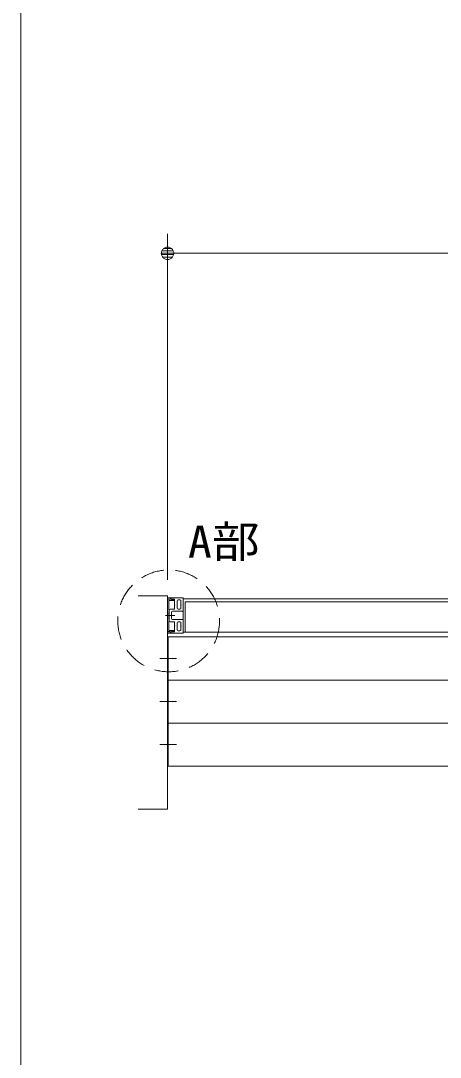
# Model space of a CAD drawing. Units: millimetres, scale not verified. Extents: x -6062 to 6062, y -3045 to 3045.
# Drawn here: x -5788 to -5359, y 948 to 2008 of the extents above; entities that cross this region are included whole.
import ezdxf
from ezdxf.enums import TextEntityAlignment as Align

# ---------------------------------------------------------------- set-up
doc = ezdxf.new("R2010")
doc.units = ezdxf.units.MM
doc.header["$LTSCALE"] = 20
doc.linetypes.add('DASHED1', pattern=[1.8, 1.2, -0.6])
for name, color, linetype, lineweight in [('0-0_1図面枠', 7, 'Continuous', 9), ('0-1_2寸法-1', 7, 'Continuous', 9), ('0-2_0', 7, 'Continuous', 9), ('0-3_2寸法-3', 7, 'Continuous', 9), ('0-4_3一般', 7, 'Continuous', 9)]:
    doc.layers.add(name, color=color, linetype=linetype, lineweight=lineweight)
doc.styles.add('ＭＳ ゴシック', font='')
doc.styles.get('ＭＳ ゴシック').set_extended_font_data('MS Gothic')

# ---------------------------------------------------------------- blocks, each defined once
blk = doc.blocks.new('_Dot')
at = {"layer": '0-2_0'}
for p, q in [((-10, 0), (-20, 0)), ((9.78, 2), (-9.78, 2)), ((7.99, 6), (-7.99, 6)), ((9.16, -3.98), (-9.16, -3.98)), ((6, -7.98), (-6, -7.98))]:
    blk.add_line(p, q, dxfattribs=at)
for points in [[(10, 0), (9.92, 1.25), (9.69, 2.49), (9.3, 3.68), (8.76, 4.82), (8.09, 5.88), (7.29, 6.85), (6.37, 7.71), (5.36, 8.44), (4.26, 9.05), (3.09, 9.51), (1.87, 9.82), (0.63, 9.98), (-0.63, 9.98), (-1.87, 9.82), (-3.09, 9.51), (-4.26, 9.05), (-5.36, 8.44), (-6.37, 7.71), (-7.29, 6.85), (-8.09, 5.88), (-8.76, 4.82), (-9.3, 3.68), (-9.69, 2.49), (-9.92, 1.25), (-10, 0), (0, 0)], [(-10, 0), (-9.92, -1.25), (-9.69, -2.49), (-9.3, -3.68), (-8.76, -4.82), (-8.09, -5.88), (-7.29, -6.85), (-6.37, -7.71), (-5.36, -8.44), (-4.26, -9.05), (-3.09, -9.51), (-1.87, -9.82), (-0.63, -9.98), (0.63, -9.98), (1.87, -9.82), (3.09, -9.51), (4.26, -9.05), (5.36, -8.44), (6.37, -7.71), (7.29, -6.85), (8.09, -5.88), (8.76, -4.82), (9.3, -3.68), (9.69, -2.49), (9.92, -1.25), (10, 0), (0, 0)]]:
    blk.add_lwpolyline(points, close=True, dxfattribs=at)
blk = doc.blocks.new('グループ-153')
at = {"layer": '0-4_3一般'}
blk.add_lwpolyline([(-77600, 24040), (-77000, 24040), (-77000, 28400), (-77600, 28400)], dxfattribs=at)
blk = doc.blocks.new('グループ-154')
at = {"layer": '0-4_3一般'}
for p, q in [((-77000, 28330.9), (-77000, 28350.9)), ((-76951, 28330.9), (-77000, 28330.9)), ((-76684, 28356.9), (-76994, 28356.9)), ((-76976, 28106.9), (-76976, 28296.9)), ((-76970, 28302.9), (-76868, 28302.9)), ((-76866, 28330.9), (-76923.4, 28330.9)), ((-76866.8, 28315.8), (-76900.1, 28322.5)), ((-76862, 28308.9), (-76862, 28310)), ((-76860, 28324.9), (-76860, 28219.9)), ((-76854, 28213.9), (-76860, 28219.9)), ((-76860, 28207.9), (-76854, 28213.9)), ((-76860, 28207.9), (-76860, 28131.9)), ((-76804, 28292.9), (-76804, 28145.9)), ((-76784, 28312.9), (-76746, 28312.9)), ((-76726, 28292.9), (-76726, 28219.9)), ((-76720, 28213.9), (-76726, 28219.9)), ((-76726, 28207.9), (-76720, 28213.9)), ((-76726, 28207.9), (-76726, 28145.9)), ((-76682, 28080.9), (-76682, 28348.9)), ((-76680, 28352.3), (-76680, 28352.9)), ((-76920.4, 27996.9), (-77040.4, 27996.9)), ((-76854, 27996.9), (-77009.5, 27996.9)), ((-76976, 27916.9), (-76976, 28076.9)), ((-76968, 28105.9), (-76968, 27887.9)), ((-76948, 28125.9), (-76866, 28125.9)), ((-76918, 28061.9), (-76918, 27931.9)), ((-76784, 28125.9), (-76746, 28125.9)), ((-76688, 28076.9), (-76686, 28076.9)), ((-76976, 27696.9), (-76976, 27886.9)), ((-76948, 27867.9), (-76866, 27867.9)), ((-76898, 27911.9), (-76692, 27911.9)), ((-76860, 27785.9), (-76860, 27861.9)), ((-76854, 27779.9), (-76860, 27785.9)), ((-76860, 27773.9), (-76854, 27779.9)), ((-76860, 27668.9), (-76860, 27773.9)), ((-76804, 27700.9), (-76804, 27847.9)), ((-76784, 27867.9), (-76746, 27867.9)), ((-76726, 27785.9), (-76726, 27847.9)), ((-76720, 27779.9), (-76726, 27785.9)), ((-76726, 27773.9), (-76720, 27779.9)), ((-76726, 27700.9), (-76726, 27773.9)), ((-76692, 27911.9), (-76692, 27912.9)), ((-76688, 27916.9), (-76686, 27916.9)), ((-76682, 27912.9), (-76682, 27644.9)), ((-76951, 27662.9), (-77000, 27662.9)), ((-77000, 27662.9), (-77000, 27642.9)), ((-76684, 27636.9), (-76994, 27636.9)), ((-76868, 27690.9), (-76970, 27690.9)), ((-76866, 27662.9), (-76923.4, 27662.9)), ((-76900.1, 27671.3), (-76866.8, 27677.9)), ((-76862, 27683.8), (-76862, 27684.9)), ((-76784, 27680.9), (-76746, 27680.9)), ((-76680, 27641.4), (-76680, 27640.9)), ((-76817.8, 27116.9), (-77157.8, 27116.9)), ((-76990, 26676.9), (18030, 26676.9)), ((-76990, 25796.9), (-76990, 26676.9)), ((-76990, 26676.9), (18030, 26676.9)), ((-76817.8, 26236.9), (-77157.8, 26236.9)), ((-76990, 25796.9), (18030, 25796.9)), ((-76817.8, 25356.9), (-77157.8, 25356.9)), ((-76990, 24916.9), (18030, 24916.9))]:
    blk.add_line(p, q, dxfattribs=at)
for points in [[(-76950, 28326.9), (-77000, 28326.9), (-77000, 27666.9), (-76950, 27666.9)], [(-76904, 28322.9), (-76913.1, 28322.9), (-76935, 28335.5)], [(-76976, 28076.9), (-76970, 28076.9), (-76970, 28106.9), (-76976, 28106.9)], [(-76898, 28081.9), (-76692, 28081.9), (-76692, 28080.9)], [(-76976, 27886.9), (-76970, 27886.9), (-76970, 27916.9), (-76976, 27916.9)], [(-76990, 26676.9), (-76990, 27556.9), (18030, 27556.9), (18030, 26676.9)], [(-76935, 27658.2), (-76913.1, 27670.9), (-76904, 27670.9)], [(-76990, 24916.9), (-76990, 25796.9), (18030, 25796.9), (18030, 24916.9)]]:
    blk.add_lwpolyline(points, dxfattribs=at)
for points in [[(-53318, 27656.9), (-76682, 27656.9), (-76682, 28336.9), (-53318, 28336.9)], [(-76640, 27656.9), (-53340, 27656.9), (-53340, 28276.9), (-76640, 28276.9)]]:
    blk.add_lwpolyline(points, close=True, dxfattribs=at)
for centre, radius, start, end in [((-76994, 28350.9), 6, 90, 180), ((-76970, 28296.9), 6, 90, 180), ((-76951, 28334.9), 4, 270, 326.25101), ((-76940, 28326.9), 10, 60, 180), ((-76936, 28324.9), 14, 25.37693, 146.25101), ((-76904, 28302.9), 20, 78.69007, 90), ((-76868, 28308.9), 6, 270, 0), ((-76868, 28310), 6, 0, 78.69007), ((-76866, 28324.9), 6, 0, 90), ((-76784, 28292.9), 20, 90, 180), ((-76746, 28292.9), 20, 0, 90), ((-76684, 28352.9), 4, 0, 90), ((-76684, 28352.3), 4, 300, 0), ((-76948, 28105.9), 20, 90, 180), ((-76898, 28061.9), 20, 90, 180), ((-76866, 28131.9), 6, 270, 0), ((-76784, 28145.9), 20, 180, 270), ((-76746, 28145.9), 20, 270, 0), ((-76688, 28080.9), 4, 180, 270), ((-76686, 28080.9), 4, 270, 0), ((-76948, 27887.9), 20, 180, 270), ((-76898, 27931.9), 20, 180, 270), ((-76866, 27861.9), 6, 0, 90), ((-76784, 27847.9), 20, 90, 180), ((-76746, 27847.9), 20, 0, 90), ((-76688, 27912.9), 4, 90, 180), ((-76686, 27912.9), 4, 0, 90), ((-76994, 27642.9), 6, 180, 270), ((-76970, 27696.9), 6, 180, 270), ((-76951, 27658.9), 4, 33.74899, 90), ((-76940, 27666.9), 10, 180, 300), ((-76936, 27668.9), 14, 213.74899, 334.62307), ((-76904, 27690.9), 20, 270, 281.30993), ((-76868, 27684.9), 6, 0, 90), ((-76868, 27683.8), 6, 281.30993, 0), ((-76866, 27668.9), 6, 270, 0), ((-76784, 27700.9), 20, 180, 270), ((-76746, 27700.9), 20, 270, 0), ((-76684, 27640.9), 4, 270, 0), ((-76684, 27641.4), 4, 0, 60)]:
    blk.add_arc(centre, radius, start, end, dxfattribs=at)
blk = doc.blocks.new('グループ-155')
at = {"layer": '0-4_3一般'}
for name in ['グループ-153', 'グループ-154']:
    blk.add_blockref(name, (0, 0), dxfattribs=at)
blk = doc.blocks.new('グループ-169')
at = {"layer": '0-0_1図面枠'}
blk.add_lwpolyline([(-80000, 55400), (80000, 55400), (80000, -55400), (-80000, -55400)], close=True, dxfattribs=at)
blk = doc.blocks.new('図面枠')
at = {"layer": '0-0_1図面枠'}
blk.add_blockref('グループ-169', (0, 0), dxfattribs=at)

msp = doc.modelspace()

# ---------------------------------------------------------------- linework, layer by layer
at = {"layer": '0-1_2寸法-1'}
for p, q in [((-5637.5, 1436.34), (-5637.5, 1790)), ((-5624.79, 1770), (-898.21, 1770))]:
    msp.add_line(p, q, dxfattribs=at)
at = {"layer": '0-4_3一般', "linetype": 'DASHED1'}
msp.add_circle((-5636.34, 1394.28), 52, dxfattribs=at)

# ---------------------------------------------------------------- block references
at = {"layer": '0-0_1図面枠', "xscale": 0.05, "yscale": 0.05}
msp.add_blockref('図面枠', (-1787.5, 0), dxfattribs=at)
at = {"layer": '0-1_2寸法-1', "xscale": 0.6356201, "yscale": 0.6356201, "rotation": 180}
msp.add_blockref('_Dot', (-5637.5, 1770), dxfattribs=at)
at = {"layer": '0-4_3一般', "xscale": 0.05, "yscale": 0.05}
msp.add_blockref('グループ-155', (-1787.5, 0), dxfattribs=at)

# ---------------------------------------------------------------- texts
at = {"layer": '0-3_2寸法-3', "style": 'ＭＳ ゴシック', "width": 1.1}
msp.add_text('A部', height=32.55, dxfattribs=at).set_placement((-5616.61, 1449.27), align=Align.BOTTOM_LEFT)

doc.saveas('drawing.dxf')
